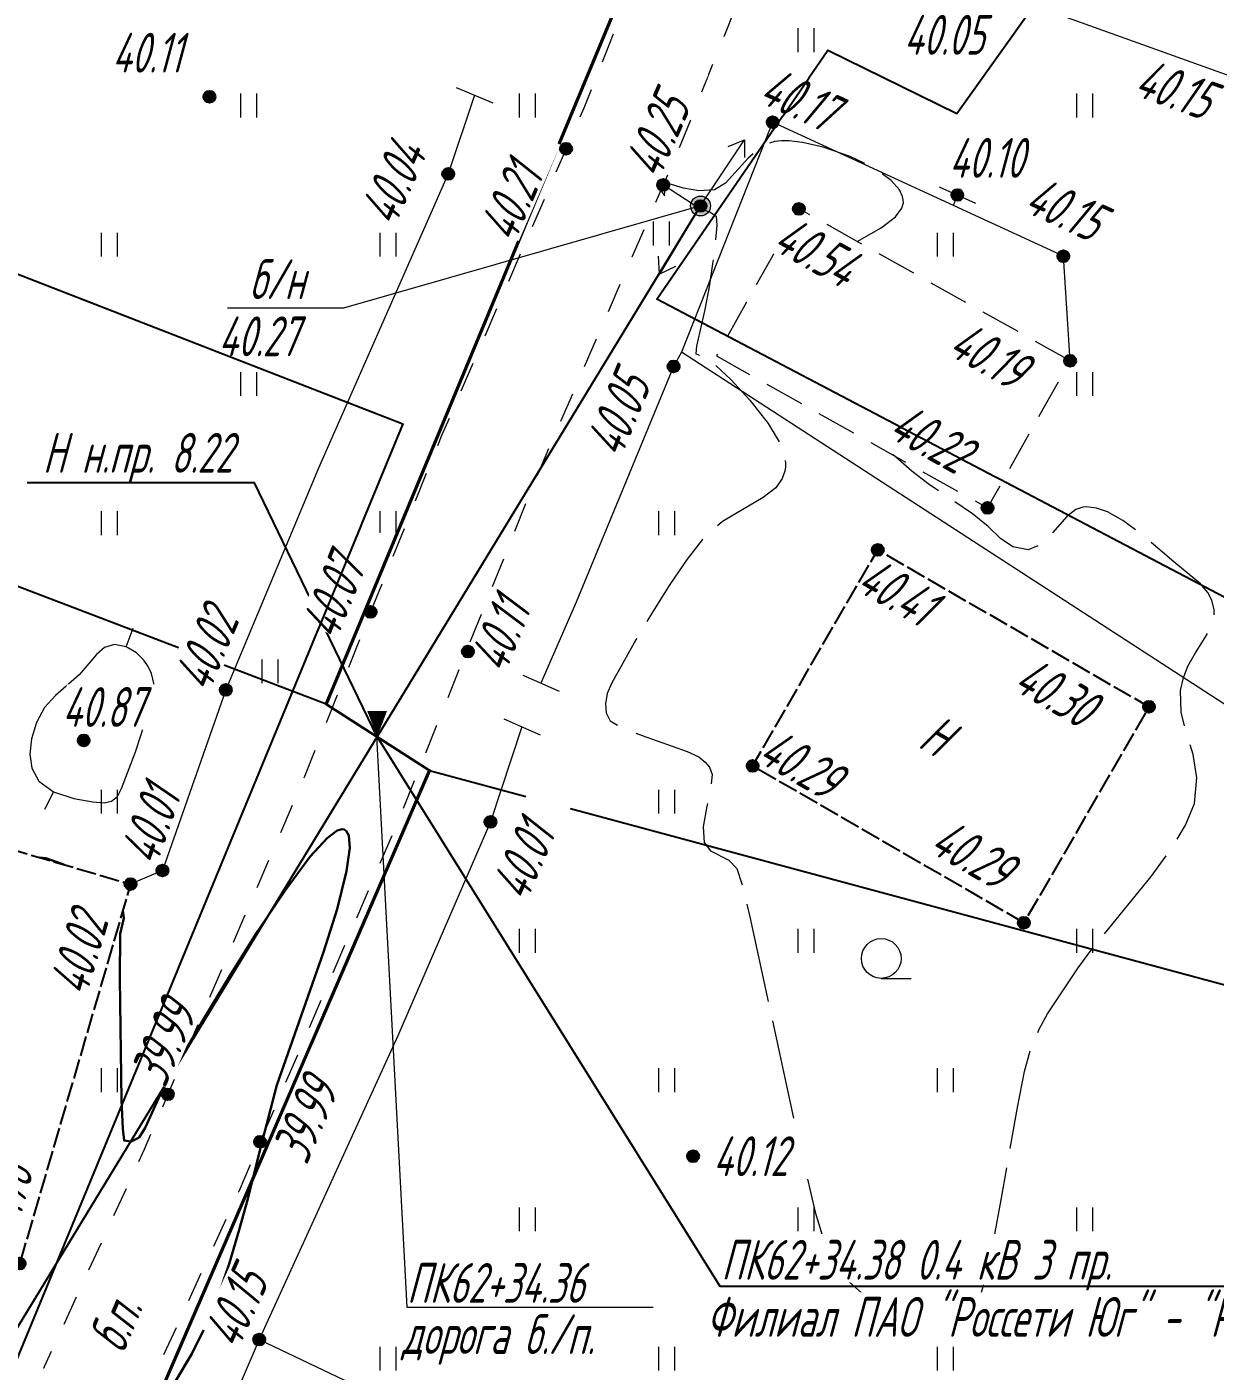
# Model space of a CAD drawing. Extents: x 2208637 to 2213412, y 575334 to 577367.
# Drawn here: x 2211112.42 to 2211142.28, y 576635.49 to 576669.28 of the extents above; entities that cross this region are included whole.
import ezdxf
from ezdxf.enums import TextEntityAlignment as Align

# ---------------------------------------------------------------- set-up
doc = ezdxf.new("R2010")
doc.units = 0
doc.header["$LTSCALE"] = 0.5
for name, pattern in [('2000_16', [1, 1, 0]), ('2000_49_1_2', [3, 2, -1]), ('500_189_3_2', [3, 1.5, -1.5]), ('500_329_3', [6, 5, -1])]:
    doc.linetypes.add(name, pattern=pattern)
doc.layers.get('0').update_dxf_attribs({"lineweight": 25})
for name, color, linetype, lineweight in [('ИИ_ГОРИЗОНТАЛИ_ОСН', 32, 'Continuous', 15), ('ИИ_ГОРИЗОНТАЛИ_УТОЛЩ', 32, 'Continuous', 30), ('ИИ_ГРАНИЦЫ_ЗЕМЛЕПОЛЬЗОВАТЕЛЕЙ', 7, 'Continuous', 25), ('ИИ_ДОРОГИ_АД', 7, 'Continuous', 25), ('ИИ_ЛЭП_НН', 7, 'Continuous', 25), ('ИИ_ОГРАДЫ', 7, 'Continuous', 25), ('ИИ_ОТМЕТКИ', 7, 'Continuous', 25), ('ИИ_СООРУЖЕНИЯ', 7, 'Continuous', 25), ('ИИ_ТРАССЫ_КЛС', 5, 'Continuous', 40), ('ИИ_УГОДЬЯ', 7, 'Continuous', 25)]:
    doc.layers.add(name, color=color, linetype=linetype, lineweight=lineweight)
doc.styles.add('BM431', font='', dxfattribs={"height": 1})
doc.styles.add('D431', font='', dxfattribs={"height": 1})
doc.styles.add('GOST 2.304', font='cs_gost2304.shx', dxfattribs={"width": 0.8, "oblique": 15})
doc.styles.get('BM431').set_extended_font_data('bm431', italic=True)
doc.styles.get('D431').set_extended_font_data('D431', italic=True)
doc.linetypes.add('2000_475_1', pattern='A,3,[1,Topography.shx,S=0.5,R=90,X=0,Y=0],0', length=3)
doc.linetypes.add('2000_485_1', pattern='A,34.5,[1,Topography.shx,S=1.5,R=120,X=0.5,Y=-0.87],-0.01,[1,Topography.shx,S=1.5,R=0,X=-0.25,Y=0.43],0,[3,Topography.shx,S=1,R=0,X=0.5,Y=0],-0.01,[1,Topography.shx,S=1.5,R=60,X=0.5,Y=-0.87],-1,34.5', length=70.02)

# ---------------------------------------------------------------- blocks, each defined once
blk = doc.blocks.new('Лист 024_УС_ПК2+00-ПК8+57.26|2000_473')
at = {"color": 0, "linetype": 'Continuous', "lineweight": -2}
blk.add_lwpolyline([(0, 1), (0, -1)], dxfattribs=at)
blk = doc.blocks.new('Лист 024_УС_ПК2+00-ПК8+57.26|Для согласований 3 лист|Ситуация лист3|2000_115_5')
at = {"color": 0, "linetype": 'Continuous', "lineweight": -2}
for points in [[(0, 0), (4, 0)], [(3.25, 0.5), (4, 0), (3.25, -0.5)]]:
    blk.add_lwpolyline(points, dxfattribs=at)
blk = doc.blocks.new('500_329_6')
at = {"color": 0, "linetype": 'Continuous', "lineweight": -2}
blk.add_lwpolyline([(0, 0), (1, 0)], dxfattribs=at)
blk = doc.blocks.new('500_401')
at = {"color": 0, "linetype": 'Continuous', "lineweight": -2}
for points in [[(-0.4, 0), (-0.4, 1.2)], [(0.4, 0), (0.4, 1.2)]]:
    blk.add_lwpolyline(points, dxfattribs=at)
blk = doc.blocks.new('500_379')
at = {"color": 0, "linetype": 'Continuous', "lineweight": -2}
blk.add_lwpolyline([(0, -1), (1.5, -1)], dxfattribs=at)
blk.add_circle((0, 0), 1, dxfattribs=at)
blk = doc.blocks.new('500_330_1')
at = {"linetype": 'Continuous', "lineweight": -2}
h = blk.add_hatch(color=0, dxfattribs=at)
h.dxf.hatch_style = 1
edge = h.paths.add_edge_path()
edge.add_arc((0, 0), 0.3, 0, 360)
at = {"color": 0, "linetype": 'Continuous', "lineweight": -2}
blk.add_circle((0, 0), 0.3, dxfattribs=at)
at = {"color": 0, "linetype": 'Continuous', "lineweight": -2, "style": 'GOST 2.304', "flags": 1}
for tag, p in [('Номер', (-1, -1)), ('Номер_рабочей_станции', (-1, -3.5))]:
    blk.add_attdef(tag, text='', height=2, dxfattribs=at).set_placement(p, align=Align.RIGHT)
at = {"color": 0, "linetype": 'Continuous', "lineweight": -2, "style": 'GOST 2.304'}
blk.add_attdef('Высота', (1, -1), '', height=2, dxfattribs=at)
at = {"color": 0, "linetype": 'Continuous', "lineweight": -2, "style": 'GOST 2.304', "flags": 1}
blk.add_attdef('Код', (0, -3.5), '', height=2, dxfattribs=at)
blk = doc.blocks.new('*U57')
at = {"linetype": 'Continuous', "lineweight": -2, "true_color": 0xffffff}
h = blk.add_hatch(color=7, dxfattribs=at)
h.dxf.hatch_style = 1
edge = h.paths.add_edge_path()
edge.add_arc((0, 0), 0.5, 0, 360)
at = {"linetype": 'Continuous', "lineweight": -2}
h = blk.add_hatch(color=0, dxfattribs=at)
edge = h.paths.add_edge_path()
edge.add_arc((0, 0), 0.1, 0, 360)
at = {"color": 0, "linetype": 'Continuous', "lineweight": -2}
for radius in [0.5, 0.1]:
    blk.add_circle((0, 0), radius, dxfattribs=at)
for tag, p, style in [('Номер', (0, -3), 'D431'), ('Тип', (0, -5.5), 'D431'), ('Высота', (0, -8), 'D431'), ('Пояснительная_надпись', (0, -10.5), 'BM431')]:
    blk.add_attdef(tag, p, '', height=2, dxfattribs=dict(at, style=style))
blk = doc.blocks.new('PDAACC8AA5F1D4CC7965AC19A064200')
at = {"color": 0, "linetype": '2000_485_1', "lineweight": -2, "flags": 128}
blk.add_lwpolyline([(2211141.47, 576685.5), (2211195.77, 576647.44), (2211184.63, 576632.8), (2211128.25, 576662.43), (2211132.55, 576668.69), (2211135.79, 576667.1), (2211138.69, 576671.18), (2211135.31, 576673.04)], close=True, dxfattribs=at)
at = {"color": 0, "lineweight": -2, "flags": 1}
for tag in ['Адрес (местоположение) участка', 'Дата постановки на учет', 'Тип объекта', 'Статус записи о ЗУ по справочнику', 'Кадастровый номер, обозначение, учетный номер объекта', 'Кадастровый номер квартала', 'Вид разрешенного использования по классификатору', 'Площадь, кв.м', 'Категория земель', 'Вид использования по документу', 'Кадастровая стоимость']:
    blk.add_attdef(tag, (0, 0), '', height=0.2, dxfattribs=at)
blk = doc.blocks.new('P9645A14E2C594F75A7D5863187C4B8')
at = {"color": 0, "linetype": '2000_485_1', "lineweight": -2, "flags": 128}
blk.add_lwpolyline([(2211062.42, 576651.2), (2211063.76, 576654.56), (2211073.71, 576678.04), (2211121.87, 576659.3), (2211111.72, 576634.71), (2211074.35, 576647.21)], close=True, dxfattribs=at)
at = {"color": 0, "lineweight": -2, "flags": 1}
for tag in ['Адрес (местоположение) участка', 'Дата постановки на учет', 'Тип объекта', 'Статус записи о ЗУ по справочнику', 'Кадастровый номер, обозначение, учетный номер объекта', 'Кадастровый номер квартала', 'Вид разрешенного использования по классификатору', 'Площадь, кв.м', 'Категория земель', 'Вид использования по документу', 'Кадастровая стоимость']:
    blk.add_attdef(tag, (0, 0), '', height=0.2, dxfattribs=at)
blk = doc.blocks.new('*U71')
at = {"color": 0, "linetype": 'Continuous', "lineweight": -2}
blk.add_lwpolyline([(0, 0, 0, 1, 0), (0, 1.3, 0, 0, 0)], format="xyseb", dxfattribs=at)
at = {"color": 0, "linetype": 'Continuous', "lineweight": -2, "style": 'D431'}
for tag, p in [('Высотная_отметка_по_верху', (7, 3.7)), ('Высотная_отметка_у_основания_стенки', (7, 0.3))]:
    blk.add_attdef(tag, text='', height=2, dxfattribs=at).set_placement(p, align=Align.CENTER)

msp = doc.modelspace()

# ---------------------------------------------------------------- linework, layer by layer
at = {"layer": 'ИИ_ГОРИЗОНТАЛИ_ОСН', "color": 32, "linetype": '500_329_3', "lineweight": 20, "elevation": 40.25, "flags": 128}
msp.add_lwpolyline([(2211133.287, 576663.879), (2211133.882, 576664.223), (2211134.245, 576664.505), (2211134.405, 576664.716), (2211134.445, 576664.859), (2211134.442, 576664.931), (2211134.422, 576665.015), (2211134.343, 576665.181), (2211134.139, 576665.418), (2211133.74, 576665.709), (2211133.11, 576666.019), (2211132.427, 576666.25), (2211131.91, 576666.368), (2211131.573, 576666.41), (2211131.384, 576666.414), (2211131.213, 576666.394), (2211131.044, 576666.342), (2211130.815, 576666.212), (2211130.546, 576665.976), (2211129.975, 576665.347), (2211129.696, 576665.179), (2211129.307, 576665.153), (2211128.918, 576665.219), (2211128.494, 576665.353), (2211128.27, 576665.357), (2211128.338, 576665.183), (2211128.441, 576665.025), (2211128.457, 576665.266), (2211128.589, 576665.197), (2211129.357, 576664.696), (2211129.581, 576664.625), (2211129.739, 576664.521), (2211129.759, 576664.293), (2211129.721, 576663.864), (2211129.648, 576663.318), (2211129.564, 576662.741), (2211129.458, 576662.174), (2211129.248, 576661.254), (2211129.233, 576661.059), (2211129.363, 576661.001), (2211129.532, 576660.951), (2211130.107, 576660.408), (2211130.585, 576659.894), (2211131.046, 576659.31), (2211131.329, 576658.84), (2211131.455, 576658.509), (2211131.485, 576658.307), (2211131.481, 576658.213), (2211131.463, 576658.109), (2211131.398, 576657.923), (2211131.236, 576657.692), (2211130.924, 576657.446), (2211129.896, 576656.846), (2211129.385, 576656.385), (2211129.008, 576655.892), (2211128.579, 576655.26), (2211128.137, 576654.56), (2211127.72, 576653.864), (2211127.115, 576652.77), (2211127.005, 576652.515), (2211126.961, 576652.258), (2211126.976, 576652.037), (2211127.081, 576651.829), (2211127.355, 576651.669), (2211127.878, 576651.463), (2211129.016, 576651.058), (2211129.305, 576650.928), (2211129.463, 576650.797), (2211129.569, 576650.664), (2211129.64, 576650.481), (2211129.612, 576650.173), (2211129.504, 576649.684), (2211129.413, 576649.165), (2211129.439, 576648.771), (2211129.601, 576648.563), (2211130.057, 576648.326), (2211130.263, 576648.12), (2211130.387, 576647.733), (2211130.589, 576646.902), (2211131.741, 576641.597), (2211132.229, 576639.479), (2211132.377, 576638.984), (2211132.698, 576638.27), (2211132.866, 576637.994), (2211133.086, 576637.733), (2211133.393, 576637.457), (2211133.822, 576637.128), (2211134.345, 576636.782), (2211134.908, 576636.5), (2211135.35, 576636.372), (2211135.658, 576636.361), (2211135.845, 576636.403), (2211135.932, 576636.441), (2211135.985, 576636.479), (2211136.089, 576636.611), (2211136.243, 576636.938), (2211136.442, 576637.576), (2211136.68, 576638.607), (2211136.904, 576639.788), (2211137.308, 576642.112), (2211137.483, 576643.015), (2211137.639, 576643.584), (2211137.858, 576644.081), (2211138.065, 576644.464), (2211138.838, 576645.624), (2211139.164, 576646.07), (2211140.667, 576647.923), (2211141.153, 576648.586), (2211141.536, 576649.208), (2211141.759, 576649.753), (2211141.821, 576650.402), (2211141.723, 576650.983), (2211141.558, 576651.525), (2211141.421, 576652.054), (2211141.405, 576652.598), (2211141.478, 576652.917), (2211141.593, 576653.203), (2211141.785, 576653.545), (2211142.03, 576653.926), (2211142.183, 576654.208), (2211142.248, 576654.415), (2211142.252, 576654.625), (2211142.19, 576654.864), (2211142.091, 576655.059), (2211141.905, 576655.278), (2211141.235, 576655.829), (2211140.432, 576656.519), (2211139.954, 576656.867), (2211139.573, 576657.082), (2211139.299, 576657.182), (2211139.046, 576657.213), (2211138.949, 576657.202), (2211138.775, 576657.141), (2211138.551, 576656.972), (2211137.974, 576656.304), (2211137.583, 576656.13), (2211137.192, 576656.205), (2211136.882, 576656.419), (2211136.571, 576656.716), (2211136.181, 576657.038), (2211135.066, 576657.788), (2211134.655, 576658.106), (2211134.184, 576658.515)], dxfattribs=at)
at = {"layer": 'ИИ_ГОРИЗОНТАЛИ_ОСН', "elevation": 40.5, "flags": 128}
msp.add_lwpolyline([(2211115.554, 576653.018), (2211115.467, 576653.195), (2211115.357, 576653.356), (2211115.18, 576653.539), (2211114.919, 576653.695), (2211114.628, 576653.749), (2211114.37, 576653.678), (2211114.17, 576653.502), (2211113.735, 576652.987), (2211113.139, 576652.465), (2211112.868, 576652.165), (2211112.667, 576651.787), (2211112.543, 576651.376), (2211112.495, 576650.997), (2211112.546, 576650.645), (2211112.719, 576650.314), (2211113.09, 576650.048), (2211113.602, 576649.88), (2211114.084, 576649.795), (2211114.361, 576649.775), (2211114.55, 576649.815), (2211114.702, 576649.933), (2211114.804, 576650.134), (2211115.141, 576651.027), (2211115.302, 576651.516), (2211115.588, 576652.487), (2211115.618, 576652.74)], close=True, dxfattribs=at)
at = {"layer": 'ИИ_ГОРИЗОНТАЛИ_УТОЛЩ', "elevation": 40, "flags": 128}
for points in [[(2211116.159, 576635.23), (2211116.564, 576635.919), (2211116.939, 576636.666), (2211117.233, 576637.393), (2211117.51, 576638.209), (2211117.759, 576639.041), (2211117.971, 576639.815), (2211118.28, 576641.069), (2211118.699, 576642.671), (2211119.879, 576646.016), (2211120.216, 576647.101), (2211120.454, 576648.054), (2211120.533, 576648.643), (2211120.508, 576648.946), (2211120.443, 576649.068), (2211120.396, 576649.102), (2211120.344, 576649.113), (2211120.215, 576649.076), (2211119.964, 576648.886), (2211119.541, 576648.418), (2211118.91, 576647.569), (2211118.218, 576646.534), (2211117.522, 576645.425), (2211116.878, 576644.356), (2211115.816, 576642.524), (2211115.398, 576641.6), (2211115.247, 576641.36), (2211115.042, 576641.259), (2211114.865, 576641.282), (2211114.831, 576641.578), (2211114.804, 576642.296), (2211114.762, 576645.343), (2211114.763, 576646.475), (2211114.858, 576646.875), (2211114.834, 576647.064)], [(2211113.351, 576648.218), (2211112.896, 576648.377), (2211112.734, 576648.398)]]:
    msp.add_lwpolyline(points, dxfattribs=at)
at = {"layer": 'ИИ_ДОРОГИ_АД', "color": 7, "linetype": '500_189_3_2', "lineweight": 20, "flags": 128}
for points in [[(2211193.892, 576771.13), (2211190.344, 576769.434), (2211186.63, 576767.657), (2211182.626, 576764.794), (2211178.829, 576761.486), (2211176.436, 576758.933), (2211172.571, 576754.304), (2211171.268, 576752.743), (2211165.461, 576745.292), (2211161.038, 576738.592), (2211158.324, 576734.286), (2211151.502, 576722.95), (2211147.656, 576715.458), (2211146.784, 576713.605), (2211144.187, 576708.084), (2211141.288, 576701.815), (2211137.312, 576693.262), (2211135.571, 576689.448), (2211135.04, 576688.285), (2211132.287, 576681.818), (2211130.913, 576678.432), (2211129.619, 576675.245), (2211126.413, 576667.234), (2211125.97, 576666.212), (2211122.849, 576659.02), (2211121.059, 576654.569), (2211119.322, 576650.247), (2211115.964, 576642.444), (2211115.369, 576641.061), (2211111.801, 576633.285), (2211110.461, 576630.122), (2211108.149, 576624.667), (2211105.833, 576619.213), (2211105.325, 576617.463), (2211104.5, 576614.621), (2211104.151, 576611.696), (2211104.773, 576605.153), (2211106.181, 576598.965), (2211107.215, 576594.632), (2211108.091, 576590.818), (2211108.029, 576585.799), (2211107.135, 576580.371), (2211105.122, 576571.027), (2211104.754, 576569.305), (2211103.363, 576562.809), (2211101.98, 576556.561), (2211100.596, 576543.976), (2211100.266, 576534.023), (2211101.072, 576528.249), (2211102.109, 576523.983), (2211103.664, 576517.58), (2211105.5, 576511.012), (2211106.881, 576504.484), (2211107.979, 576498.193), (2211108.58, 576489.691), (2211110.159, 576482.854), (2211110.896, 576478.47), (2211111.303, 576473.301), (2211110.974, 576465.006), (2211110.788, 576463.137), (2211110.219, 576457.409), (2211110.176, 576452.453), (2211110.203, 576449.389), (2211110.218, 576447.707), (2211110.425, 576441.688), (2211110.13, 576437.721), (2211107.746, 576434.722), (2211106.582, 576433.765), (2211105.312, 576433.264), (2211102.939, 576432.903)], [(2211194.524, 576767.579), (2211191.265, 576766.992), (2211187.957, 576765.41), (2211184.24, 576762.752), (2211180.636, 576759.612), (2211178.384, 576757.209), (2211174.646, 576752.732), (2211173.292, 576751.111), (2211167.575, 576743.774), (2211163.223, 576737.183), (2211160.538, 576732.922), (2211153.775, 576721.685), (2211149.989, 576714.31), (2211149.115, 576712.452), (2211146.543, 576706.985), (2211143.646, 576700.721), (2211143.47, 576700.341), (2211139.674, 576692.175), (2211137.837, 576688.15), (2211137.419, 576687.236), (2211134.688, 576680.82), (2211133.347, 576677.516), (2211132.031, 576674.273), (2211128.813, 576666.233), (2211128.41, 576665.305), (2211125.248, 576658.018), (2211121.723, 576649.248), (2211118.281, 576641.25), (2211117.745, 576640.005), (2211114.18, 576632.236), (2211112.788, 576628.95), (2211110.543, 576623.652), (2211108.287, 576618.339), (2211107.752, 576616.497), (2211107.056, 576614.101), (2211106.765, 576611.665), (2211107.345, 576605.566), (2211108.713, 576599.555), (2211109.747, 576595.224), (2211110.695, 576591.097), (2211110.627, 576585.57), (2211109.69, 576579.885), (2211107.664, 576570.481), (2211105.904, 576562.256), (2211104.549, 576556.137), (2211103.191, 576543.79), (2211102.872, 576534.161), (2211103.629, 576528.737), (2211104.566, 576524.883), (2211106.18, 576518.237), (2211108.027, 576511.632), (2211109.434, 576504.977), (2211110.564, 576498.509), (2211111.159, 576490.078), (2211112.71, 576483.362), (2211113.479, 576478.788), (2211113.908, 576473.352), (2211113.569, 576464.826), (2211113.377, 576462.894), (2211112.817, 576457.269), (2211112.776, 576452.454), (2211112.804, 576449.31), (2211112.818, 576447.763), (2211113.028, 576441.636), (2211112.726, 576437.58), (2211112.649, 576436.545), (2211112.483, 576430.084), (2211112.651, 576424.944), (2211112.574, 576420.962)]]:
    msp.add_lwpolyline(points, dxfattribs=at)
at = {"layer": 'ИИ_ДОРОГИ_АД', "color": 7, "lineweight": 20, "elevation": 40.05, "flags": 128}
msp.add_lwpolyline([(2211121.204, 576651.444), (2211121.97, 576637.096), (2211128.157, 576637.096)], dxfattribs=at)
at = {"layer": 'ИИ_ЛЭП_НН', "elevation": 39.87, "flags": 128}
msp.add_lwpolyline([(2211110.26, 576633.43), (2211129.348, 576664.774)], dxfattribs=at)
at = {"layer": 'ИИ_ЛЭП_НН', "lineweight": 20, "flags": 128}
msp.add_lwpolyline([(2211129.348, 576664.774), (2211120.378, 576662.207), (2211117.46, 576662.207)], dxfattribs=at)
at = {"layer": 'ИИ_ЛЭП_НН', "flags": 128}
for points in [[(2211121.223, 576651.432), (2211118.142, 576657.811), (2211112.43, 576657.811)], [(2211121.223, 576651.432), (2211129.831, 576637.621), (2211162.18, 576637.621)]]:
    msp.add_lwpolyline(points, dxfattribs=at)
at = {"layer": 'ИИ_ОГРАДЫ', "linetype": '2000_475_1', "lineweight": 20, "flags": 128}
for points in [[(2211138.52, 576685.54), (2211136.835, 576681.421), (2211135.95, 576678.85), (2211134.95, 576676.407), (2211134.03, 576674.312), (2211133.22, 576671.93), (2211135.217, 576671.195), (2211137.582, 576669.861), (2211143.534, 576667.726), (2211144.752, 576668.643)], [(2211123.672, 576667.556), (2211123.01, 576665.58), (2211119.749, 576658.181), (2211117.42, 576652.61), (2211115.83, 576648.07), (2211115.028, 576647.728)], [(2211138.633, 576660.882), (2211138.463, 576663.511), (2211131.16, 576666.88), (2211128.868, 576661.1), (2211128.67, 576660.74), (2211126.225, 576654.814), (2211125.339, 576652.777)], [(2211135.706, 576664.783), (2211135.8, 576665.05)], [(2211168.27, 576635.303), (2211162.698, 576638.814), (2211161.188, 576639.766), (2211155.295, 576644.119), (2211150.881, 576646.82), (2211128.868, 576661.1)], [(2211124.862, 576651.681), (2211124.07, 576649.29), (2211121.744, 576643.91), (2211118.26, 576636.28), (2211112.937, 576623.882), (2211112.382, 576622.588), (2211110.57, 576617.86), (2211107.45, 576610.27), (2211117.15, 576606.34), (2211133.342, 576598.302), (2211142.087, 576594.365), (2211138.97, 576589.3)], [(2211118.26, 576636.28), (2211127.169, 576632.029), (2211140.126, 576624.282), (2211152.327, 576615.649), (2211158.143, 576611.534)]]:
    msp.add_lwpolyline(points, dxfattribs=at)
at = {"layer": 'ИИ_СООРУЖЕНИЯ', "color": 7, "linetype": '2000_49_1_2', "lineweight": 20, "flags": 128}
msp.add_lwpolyline([(2211138.633, 576660.882), (2211131.819, 576664.701), (2211129.746, 576661.003), (2211136.56, 576657.183)], close=True, dxfattribs=at)
at = {"layer": 'ИИ_СООРУЖЕНИЯ', "linetype": '2000_16', "flags": 128}
for points in [[(2211137.472, 576646.755), (2211130.657, 576650.699), (2211133.799, 576656.13), (2211140.615, 576652.186)], [(2211108.336, 576639.329), (2211111.125, 576648.869), (2211115.028, 576647.728), (2211112.239, 576638.188)]]:
    msp.add_lwpolyline(points, close=True, dxfattribs=at)
at = {"layer": 'ИИ_ТРАССЫ_КЛС', "flags": 128}
msp.add_lwpolyline([(2211148.193, 576717.191), (2211140.533, 576701.223), (2211133.094, 576683.909), (2211119.944, 576652.255), (2211122.54, 576650.585), (2211114.904, 576632.923), (2211107.341, 576614.076), (2211103.698, 576614.114), (2211104.449, 576605.26), (2211108.082, 576590.86), (2211107.637, 576584.55), (2211101.85, 576557.86)], dxfattribs=at)
at = {"layer": 'ИИ_ТРАССЫ_КЛС', "lineweight": 25, "flags": 128}
for points in [[(2211119.944, 576652.255), (2211048.322, 576679.599), (2211039.57, 576679.599)], [(2211122.54, 576650.585), (2211202.231, 576629.094), (2211212.207, 576629.094)]]:
    msp.add_lwpolyline(points, dxfattribs=at)

# ---------------------------------------------------------------- block references
at = {"layer": 'ИИ_ГОРИЗОНТАЛИ_ОСН'}
for p, xscale, yscale, zscale, rotation in [((2211114.919, 576653.695, 40.5), 0.4999999999999999, 0.4999999999999999, 0.4999999999999999, 69.24926905252963), ((2211113.09, 576650.048, 40.5), 0.5, 0.5, 0.5, 243.0973341929624)]:
    msp.add_blockref('500_329_6', p, dxfattribs=dict(at, xscale=xscale, yscale=yscale, zscale=zscale, rotation=rotation))
at = {"layer": 'ИИ_ЛЭП_НН', "lineweight": 20, "ltscale": 0.5, "xscale": 0.5, "yscale": 0.5, "zscale": 0.5}
for rotation in [56.41289380389876, 238.8634249271603]:
    msp.add_blockref('Лист 024_УС_ПК2+00-ПК8+57.26|Для согласований 3 лист|Ситуация лист3|2000_115_5', (2211129.348, 576664.774), dxfattribs=dict(at, rotation=rotation))
at = {"layer": 'ИИ_ЛЭП_НН', "xscale": 0.5, "yscale": 0.5, "zscale": 0.5}
msp.add_blockref('*U71', (2211121.223, 576651.432), dxfattribs=at)
at = {"layer": 'ИИ_ОГРАДЫ', "lineweight": 20, "ltscale": 0.5, "xscale": 0.5, "yscale": 0.5, "zscale": 0.5}
for p, rotation in [((2211123.672, 576667.556), 67.29054841751875), ((2211135.8, 576665.05, 40.1), 65.91487218181612), ((2211125.339, 576652.777), 66.49320241982613), ((2211124.862, 576651.681), 66.49320241982613)]:
    msp.add_blockref('Лист 024_УС_ПК2+00-ПК8+57.26|2000_473', p, dxfattribs=dict(at, rotation=rotation))
at = {"layer": 'ИИ_УГОДЬЯ', "lineweight": 20, "xscale": 0.5, "yscale": 0.5, "zscale": 0.5}
for name, p in [('500_401', (2211132, 576668.643)), ('500_401', (2211118, 576667)), ('500_401', (2211125, 576667)), ('500_401', (2211139, 576667)), ('500_401', (2211128.364, 576663.781)), ('500_401', (2211114.5, 576663.5)), ('500_401', (2211121.5, 576663.5)), ('500_401', (2211135.5, 576663.5)), ('500_401', (2211118, 576660)), ('500_401', (2211139, 576660)), ('500_401', (2211114.5, 576656.5)), ('500_401', (2211121.5, 576656.5)), ('500_401', (2211128.5, 576656.5)), ('500_401', (2211118.538, 576652.776)), ('500_401', (2211114.5, 576649.5)), ('500_401', (2211128.5, 576649.5)), ('500_401', (2211125, 576646)), ('500_401', (2211132, 576646)), ('500_401', (2211139, 576646)), ('500_379', (2211133.888, 576645.859)), ('500_401', (2211114.5, 576642.5)), ('500_401', (2211128.5, 576642.5)), ('500_401', (2211135.5, 576642.5)), ('500_401', (2211125, 576639)), ('500_401', (2211132, 576639)), ('500_401', (2211139, 576639)), ('500_401', (2211121.5, 576635.5)), ('500_401', (2211128.5, 576635.5)), ('500_401', (2211135.5, 576635.5))]:
    msp.add_blockref(name, p, dxfattribs=at)

# ---------------------------------------------------------------- next in the draw order: wipeouts: each hides what was drawn before it
at = {"lineweight": 0}
for points, layer in [([(2211122.02, 576637.133), (2211128.008, 576637.133), (2211128.008, 576638.351), (2211122.02, 576638.351)], 'ИИ_ДОРОГИ_АД'), ([(2211114.931, 576635.918), (2211115.532, 576637.343), (2211114.482, 576637.786), (2211113.881, 576636.362)], 'ИИ_ДОРОГИ_АД'), ([(2211118.067, 576662.366), (2211119.908, 576662.366), (2211119.908, 576663.506), (2211118.067, 576663.506)], 'ИИ_ЛЭП_НН'), ([(2211112.429, 576657.999), (2211118.221, 576657.999), (2211118.221, 576659.217), (2211112.429, 576659.217)], 'ИИ_ЛЭП_НН'), ([(2211129.92, 576637.715), (2211141.814, 576637.715), (2211141.814, 576638.932), (2211129.92, 576638.932)], 'ИИ_ЛЭП_НН'), ([(2211129.621, 576636.278), (2211162.249, 576636.278), (2211162.249, 576637.47), (2211129.621, 576637.47)], 'ИИ_ЛЭП_НН'), ([(2211134.569, 576668.507), (2211137.37, 576668.507), (2211137.37, 576669.647), (2211134.569, 576669.647)], 'ИИ_ОТМЕТКИ'), ([(2211114.674, 576668.057), (2211117.135, 576668.057), (2211117.135, 576669.197), (2211114.674, 576669.197)], 'ИИ_ОТМЕТКИ'), ([(2211128.422, 576665.498), (2211129.537, 576668.067), (2211128.42, 576668.552), (2211127.305, 576665.982)], 'ИИ_ОТМЕТКИ'), ([(2211140.279, 576667.463), (2211142.746, 576666.578), (2211143.131, 576667.651), (2211140.664, 576668.536)], 'ИИ_ОТМЕТКИ'), ([(2211130.838, 576667.289), (2211133.236, 576666.183), (2211133.714, 576667.218), (2211131.316, 576668.324)], 'ИИ_ОТМЕТКИ'), ([(2211121.774, 576664.297), (2211122.847, 576666.731), (2211121.803, 576667.191), (2211120.731, 576664.757)], 'ИИ_ОТМЕТКИ'), ([(2211124.778, 576663.89), (2211125.829, 576666.313), (2211124.713, 576666.797), (2211123.661, 576664.375)], 'ИИ_ОТМЕТКИ'), ([(2211137.499, 576664.541), (2211139.879, 576663.443), (2211140.356, 576664.478), (2211137.976, 576665.576)], 'ИИ_ОТМЕТКИ'), ([(2211131.17, 576663.582), (2211133.49, 576662.282), (2211134.048, 576663.276), (2211131.727, 576664.577)], 'ИИ_ОТМЕТКИ'), ([(2211117.348, 576660.927), (2211120.169, 576660.927), (2211120.169, 576662.145), (2211117.348, 576662.145)], 'ИИ_ОТМЕТКИ'), ([(2211127.455, 576658.489), (2211128.524, 576661.078), (2211127.47, 576661.513), (2211126.401, 576658.924)], 'ИИ_ОТМЕТКИ'), ([(2211134.085, 576658.87), (2211136.549, 576657.489), (2211137.144, 576658.551), (2211134.681, 576659.932)], 'ИИ_ОТМЕТКИ'), ([(2211120.31, 576653.912), (2211121.362, 576656.529), (2211120.304, 576656.954), (2211119.252, 576654.337)], 'ИИ_ОТМЕТКИ'), ([(2211133.273, 576655.016), (2211135.61, 576653.663), (2211136.181, 576654.649), (2211133.844, 576656.002)], 'ИИ_ОТМЕТКИ'), ([(2211124.55, 576653.069), (2211125.468, 576655.353), (2211124.411, 576655.778), (2211123.493, 576653.494)], 'ИИ_ОТМЕТКИ'), ([(2211137.213, 576652.515), (2211139.637, 576651.113), (2211140.208, 576652.099), (2211137.784, 576653.502)], 'ИИ_ОТМЕТКИ'), ([(2211113.426, 576651.609), (2211116.247, 576651.609), (2211116.247, 576652.749), (2211113.426, 576652.749)], 'ИИ_ОТМЕТКИ'), ([(2211130.798, 576650.71), (2211133.222, 576649.307), (2211133.832, 576650.361), (2211131.408, 576651.763)], 'ИИ_ОТМЕТКИ'), ([(2211115.784, 576648.245), (2211116.657, 576650.737), (2211115.581, 576651.114), (2211114.708, 576648.622)], 'ИИ_ОТМЕТКИ'), ([(2211125.082, 576647.332), (2211126.13, 576649.756), (2211125.084, 576650.208), (2211124.036, 576647.784)], 'ИИ_ОТМЕТКИ'), ([(2211135.11, 576648.446), (2211137.534, 576647.043), (2211138.144, 576648.097), (2211135.72, 576649.5)], 'ИИ_ОТМЕТКИ'), ([(2211114.023, 576644.973), (2211114.815, 576647.684), (2211113.647, 576648.026), (2211112.854, 576645.315)], 'ИИ_ОТМЕТКИ'), ([(2211119.536, 576640.66), (2211120.646, 576643.239), (2211119.599, 576643.69), (2211118.488, 576641.111)], 'ИИ_ОТМЕТКИ'), ([(2211112.107, 576638.569), (2211112.901, 576641.283), (2211111.806, 576641.603), (2211111.013, 576638.889)], 'ИИ_ОТМЕТКИ'), ([(2211129.777, 576640.318), (2211132.421, 576640.318), (2211132.421, 576641.535), (2211129.777, 576641.535)], 'ИИ_ОТМЕТКИ'), ([(2211117.838, 576636.076), (2211118.926, 576638.46), (2211117.889, 576638.934), (2211116.801, 576636.55)], 'ИИ_ОТМЕТКИ'), ([(2211111.49, 576633.062), (2211112.953, 576635.483), (2211111.977, 576636.072), (2211110.515, 576633.652)], 'ИИ_ОТМЕТКИ'), ([(2211134.785, 576651.102), (2211135.519, 576650.677), (2211136.09, 576651.664), (2211135.356, 576652.088)], 'ИИ_СООРУЖЕНИЯ')]:
    msp.add_wipeout(points, dxfattribs=at).dxf.layer = layer

# ---------------------------------------------------------------- next in the draw order: block references
at = {"layer": 'ИИ_ЛЭП_НН', "lineweight": 20, "ltscale": 0.5}
ref = msp.add_blockref('*U57', (2211129.348, 576664.774), dxfattribs=dict(at, xscale=0.5, yscale=0.5, zscale=0.5))
ref.add_attrib('Номер', 'б/н', (2211118.01, 576662.436), dxfattribs={"layer": '0', "color": 0, "linetype": 'Continuous', "lineweight": -2, "height": 1, "style": 'GOST 2.304', "oblique": 15, "width": 0.8})
at = {"layer": 'ИИ_ОТМЕТКИ'}
ref = msp.add_blockref('500_330_1', (2211137.35, 576669.9, 40.05), dxfattribs=dict(at, xscale=0.5, yscale=0.5, zscale=0.5))
ref.add_attrib('Высота', '40.05', (2211134.452, 576668.577), dxfattribs={"layer": '0', "color": 0, "linetype": 'Continuous', "lineweight": -2, "height": 1, "style": 'GOST 2.304', "oblique": 15, "width": 0.8})
ref = msp.add_blockref('500_330_1', (2211117.01, 576667.52, 40.11), dxfattribs=dict(at, xscale=0.5, yscale=0.5, zscale=0.5))
ref.add_attrib('Высота', '40.11', (2211114.557, 576668.127), dxfattribs={"layer": '0', "color": 0, "linetype": 'Continuous', "lineweight": -2, "height": 1, "style": 'GOST 2.304', "oblique": 15, "width": 0.8})
ref = msp.add_blockref('500_330_1', (2211131.16, 576666.88, 40.17), dxfattribs=dict(at, xscale=0.5, yscale=0.5, zscale=0.5, rotation=335.2334073784189))
ref.add_attrib('Высота', '40.17', (2211130.761, 576667.402), dxfattribs={"layer": '0', "color": 0, "linetype": 'Continuous', "lineweight": -2, "height": 1, "rotation": 335.2334, "style": 'GOST 2.304', "oblique": 15, "width": 0.8})
ref = msp.add_blockref('500_330_1', (2211143.534, 576667.726, 40.146), dxfattribs=dict(at, xscale=0.5, yscale=0.5, zscale=0.5, rotation=340.266715138185))
ref.add_attrib('Высота', '40.15', (2211140.192, 576667.568), dxfattribs={"layer": '0', "color": 0, "linetype": 'Continuous', "lineweight": -2, "height": 1, "rotation": 340.2667, "style": 'GOST 2.304', "oblique": 15, "width": 0.8})
ref = msp.add_blockref('500_330_1', (2211128.41, 576665.305, 40.253), dxfattribs=dict(at, xscale=0.4999999999999999, yscale=0.4999999999999999, zscale=0.4999999999999999, rotation=66.54373513697408))
ref.add_attrib('Высота', '40.25', (2211128.311, 576665.418, 40.253), dxfattribs={"layer": '0', "color": 0, "linetype": 'Continuous', "lineweight": -2, "height": 1, "rotation": 66.5437, "style": 'GOST 2.304', "oblique": 15, "width": 0.8})
ref = msp.add_blockref('500_330_1', (2211123.01, 576665.58, 40.04), dxfattribs=dict(at, xscale=0.4999999999999999, yscale=0.4999999999999999, zscale=0.4999999999999999, rotation=66.21411481926319))
ref.add_attrib('Высота', '40.04', (2211121.662, 576664.218), dxfattribs={"layer": '0', "color": 0, "linetype": 'Continuous', "lineweight": -2, "height": 1, "rotation": 66.2141, "style": 'GOST 2.304', "oblique": 15, "width": 0.8})
ref = msp.add_blockref('500_330_1', (2211125.97, 576666.212, 40.209), dxfattribs=dict(at, xscale=0.4999999999999999, yscale=0.4999999999999999, zscale=0.4999999999999999, rotation=66.54373513708514))
ref.add_attrib('Высота', '40.21', (2211124.667, 576663.811), dxfattribs={"layer": '0', "color": 0, "linetype": 'Continuous', "lineweight": -2, "height": 1, "rotation": 66.5437, "style": 'GOST 2.304', "oblique": 15, "width": 0.8})
ref = msp.add_blockref('500_330_1', (2211129.348, 576664.774, 40.269), dxfattribs=dict(at, xscale=0.5, yscale=0.5, zscale=0.5))
ref.add_attrib('Высота', '40.27', (2211117.231, 576660.997), dxfattribs={"layer": '0', "color": 0, "linetype": 'Continuous', "lineweight": -2, "height": 1, "style": 'GOST 2.304', "oblique": 15, "width": 0.8})
ref = msp.add_blockref('500_330_1', (2211131.819, 576664.701, 40.54), dxfattribs=dict(at, xscale=0.5, yscale=0.5, zscale=0.5, rotation=330.7250682491244))
ref.add_attrib('Высота', '40.54', (2211131.102, 576663.701), dxfattribs={"layer": '0', "color": 0, "linetype": 'Continuous', "lineweight": -2, "height": 1, "rotation": 330.7251, "style": 'GOST 2.304', "oblique": 15, "width": 0.8})
ref = msp.add_blockref('500_330_1', (2211128.67, 576660.74, 40.05), dxfattribs=dict(at, xscale=0.5, yscale=0.5, zscale=0.5, rotation=67.57711175557712))
ref.add_attrib('Высота', '40.05', (2211127.346, 576658.408), dxfattribs={"layer": '0', "color": 0, "linetype": 'Continuous', "lineweight": -2, "height": 1, "rotation": 67.5771, "style": 'GOST 2.304', "oblique": 15, "width": 0.8})
ref = msp.add_blockref('500_330_1', (2211121.059, 576654.569, 40.068), dxfattribs=dict(at, xscale=0.4999999999999999, yscale=0.4999999999999999, zscale=0.4999999999999999, rotation=68.10014975318165))
ref.add_attrib('Высота', '40.07', (2211120.201, 576653.829), dxfattribs={"layer": '0', "color": 0, "linetype": 'Continuous', "lineweight": -2, "height": 1, "rotation": 68.1001, "style": 'GOST 2.304', "oblique": 15, "width": 0.8})
ref = msp.add_blockref('500_330_1', (2211133.799, 576656.13, 40.415), dxfattribs=dict(at, xscale=0.5, yscale=0.5, zscale=0.5, rotation=329.9434954478128))
ref.add_attrib('Высота', '40.41', (2211133.206, 576655.135), dxfattribs={"layer": '0', "color": 0, "linetype": 'Continuous', "lineweight": -2, "height": 1, "rotation": 329.9435, "style": 'GOST 2.304', "oblique": 15, "width": 0.8})
ref = msp.add_blockref('500_330_1', (2211123.504, 576653.574, 40.11), dxfattribs=dict(at, xscale=0.4999999999999999, yscale=0.4999999999999999, zscale=0.4999999999999999, rotation=68.10014975318165))
ref.add_attrib('Высота', '40.11', (2211124.442, 576652.987), dxfattribs={"layer": '0', "color": 0, "linetype": 'Continuous', "lineweight": -2, "height": 1, "rotation": 68.1001, "style": 'GOST 2.304', "oblique": 15, "width": 0.8})
ref = msp.add_blockref('500_330_1', (2211140.615, 576652.186, 40.304), dxfattribs=dict(at, xscale=0.5, yscale=0.5, zscale=0.5, rotation=329.9434954478128))
ref.add_attrib('Высота', '40.30', (2211137.147, 576652.635), dxfattribs={"layer": '0', "color": 0, "linetype": 'Continuous', "lineweight": -2, "height": 1, "rotation": 329.9435, "style": 'GOST 2.304', "oblique": 15, "width": 0.8})
ref = msp.add_blockref('500_330_1', (2211113.85, 576651.34, 40.87), dxfattribs=dict(at, xscale=0.5, yscale=0.5, zscale=0.5))
ref.add_attrib('Высота', '40.87', (2211113.309, 576651.679, -28.656), dxfattribs={"layer": '0', "color": 0, "linetype": 'Continuous', "lineweight": -2, "height": 1, "style": 'GOST 2.304', "oblique": 15, "width": 0.8})
ref = msp.add_blockref('500_330_1', (2211130.657, 576650.699, 40.295), dxfattribs=dict(at, xscale=0.5, yscale=0.5, zscale=0.5, rotation=329.9434954478128))
ref.add_attrib('Высота', '40.29', (2211130.732, 576650.829, 40.295), dxfattribs={"layer": '0', "color": 0, "linetype": 'Continuous', "lineweight": -2, "height": 1, "rotation": 329.9435, "style": 'GOST 2.304', "oblique": 15, "width": 0.8})
ref = msp.add_blockref('500_330_1', (2211115.83, 576648.07, 40.01), dxfattribs=dict(at, xscale=0.5, yscale=0.5, zscale=0.5, rotation=70.69871160098332))
ref.add_attrib('Высота', '40.01', (2211115.679, 576648.157), dxfattribs={"layer": '0', "color": 0, "linetype": 'Continuous', "lineweight": -2, "height": 1, "rotation": 70.6987, "style": 'GOST 2.304', "oblique": 15, "width": 0.8})
ref = msp.add_blockref('500_330_1', (2211124.07, 576649.29, 40.005), dxfattribs=dict(at, xscale=0.5, yscale=0.5, zscale=0.5, rotation=66.61890227443064))
ref.add_attrib('Высота', '40.01', (2211124.972, 576647.252), dxfattribs={"layer": '0', "color": 0, "linetype": 'Continuous', "lineweight": -2, "height": 1, "rotation": 66.6189, "style": 'GOST 2.304', "oblique": 15, "width": 0.8})
ref = msp.add_blockref('500_330_1', (2211137.472, 576646.755, 40.291), dxfattribs=dict(at, xscale=0.5, yscale=0.5, zscale=0.5, rotation=329.9434954478128))
ref.add_attrib('Высота', '40.29', (2211135.044, 576648.565), dxfattribs={"layer": '0', "color": 0, "linetype": 'Continuous', "lineweight": -2, "height": 1, "rotation": 329.9435, "style": 'GOST 2.304', "oblique": 15, "width": 0.8})
ref = msp.add_blockref('500_330_1', (2211118.281, 576641.25, 39.994), dxfattribs=dict(at, xscale=0.4999999999999998, yscale=0.4999999999999998, zscale=0.4999999999999998, rotation=66.71387293617455))
ref.add_attrib('Высота', '39.99', (2211119.452, 576640.642), dxfattribs={"layer": '0', "color": 0, "linetype": 'Continuous', "lineweight": -2, "height": 1, "rotation": 66.7139, "style": 'GOST 2.304', "oblique": 15, "width": 0.8})
ref = msp.add_blockref('500_330_1', (2211129.16, 576640.888, 40.125), dxfattribs=dict(at, xscale=0.5, yscale=0.5, zscale=0.5))
ref.add_attrib('Высота', '40.12', (2211129.66, 576640.388, -26.75), dxfattribs={"layer": '0', "color": 0, "linetype": 'Continuous', "lineweight": -2, "height": 1, "style": 'GOST 2.304', "oblique": 15, "width": 0.8})
ref = msp.add_blockref('500_330_1', (2211112.239, 576638.188, 39.785), dxfattribs=dict(at, xscale=0.4999999999999998, yscale=0.4999999999999998, zscale=0.4999999999999998, rotation=73.70281430992696))
ref.add_attrib('Высота', '39.78', (2211112.026, 576638.54), dxfattribs={"layer": '0', "color": 0, "linetype": 'Continuous', "lineweight": -2, "height": 1, "rotation": 73.7028, "style": 'GOST 2.304', "oblique": 15, "width": 0.8})
ref = msp.add_blockref('500_330_1', (2211118.26, 576636.28, 40.149), dxfattribs=dict(at, xscale=0.5, yscale=0.5, zscale=0.5, rotation=65.45788589054855))
ref.add_attrib('Высота', '40.15', (2211117.725, 576635.999), dxfattribs={"layer": '0', "color": 0, "linetype": 'Continuous', "lineweight": -2, "height": 1, "rotation": 65.4579, "style": 'GOST 2.304', "oblique": 15, "width": 0.8})

# ---------------------------------------------------------------- next in the draw order: texts
at = {"layer": 'ИИ_ДОРОГИ_АД', "color": 7, "lineweight": 20, "ltscale": 0.5, "style": 'GOST 2.304', "oblique": 15, "width": 0.8}
msp.add_text('ПК62+34.36', height=1, dxfattribs=at).set_placement((2211121.97, 576637.203))
at = {"layer": 'ИИ_ДОРОГИ_АД', "ltscale": 0.5, "style": 'GOST 2.304', "oblique": 15, "width": 0.8}
msp.add_text('б.п.', height=1, rotation=67.1125, dxfattribs=at).set_placement((2211114.844, 576635.893, -88.25))
at = {"layer": 'ИИ_ЛЭП_НН', "style": 'GOST 2.304', "oblique": 15, "width": 0.8}
msp.add_text('H н.пр. 8.22', height=1, dxfattribs=at).set_placement((2211115.208, 576658.069, 79.007), align=Align.CENTER)
msp.add_text('ПК62+34.38 0.4 кВ 3 пр.', height=1, dxfattribs=at).set_placement((2211129.87, 576637.785, 40.05))
at = {"layer": 'ИИ_ЛЭП_НН', "color": 7, "style": 'GOST 2.304', "oblique": 15, "width": 0.8}
msp.add_text('Филиал ПАО "Россети Юг" - "Ростовэнерго" Тарасовский РЭС', height=1, dxfattribs=at).set_placement((2211129.491, 576636.348))
at = {"layer": 'ИИ_СООРУЖЕНИЯ', "ltscale": 0.5, "style": 'GOST 2.304', "oblique": 15, "width": 0.8}
msp.add_text('Н', height=1, rotation=329.9435, dxfattribs=at).set_placement((2211134.777, 576651.187, -88.25))

# ---------------------------------------------------------------- next in the draw order: wipeouts: each hides what was drawn before it
at = {"lineweight": 0}
for points, layer in [([(2211121.902, 576635.846), (2211127.968, 576635.846), (2211127.968, 576637.017), (2211121.902, 576637.017)], 'ИИ_ДОРОГИ_АД'), ([(2211135.706, 576665.413), (2211138.327, 576665.413), (2211138.327, 576666.553), (2211135.706, 576666.553)], 'ИИ_ОТМЕТКИ'), ([(2211135.577, 576660.943), (2211137.863, 576659.661), (2211138.421, 576660.656), (2211136.135, 576661.937)], 'ИИ_ОТМЕТКИ'), ([(2211117.109, 576652.597), (2211118.199, 576655.202), (2211117.076, 576655.672), (2211115.986, 576653.066)], 'ИИ_ОТМЕТКИ'), ([(2211115.976, 576642.594), (2211117.086, 576645.174), (2211116.039, 576645.624), (2211114.929, 576643.045)], 'ИИ_ОТМЕТКИ')]:
    msp.add_wipeout(points, dxfattribs=at).dxf.layer = layer

# ---------------------------------------------------------------- next in the draw order: block references
at = {"layer": 'ИИ_ГРАНИЦЫ_ЗЕМЛЕПОЛЬЗОВАТЕЛЕЙ'}
for name in ['PDAACC8AA5F1D4CC7965AC19A064200', 'P9645A14E2C594F75A7D5863187C4B8']:
    msp.add_blockref(name, (0, 0), dxfattribs=at)
at = {"layer": 'ИИ_ОТМЕТКИ'}
ref = msp.add_blockref('500_330_1', (2211135.8, 576665.05, 40.1), dxfattribs=dict(at, xscale=0.5, yscale=0.5, zscale=0.5))
ref.add_attrib('Высота', '40.10', (2211135.589, 576665.483), dxfattribs={"layer": '0', "color": 0, "linetype": 'Continuous', "lineweight": -2, "height": 1, "style": 'GOST 2.304', "oblique": 15, "width": 0.8})
ref = msp.add_blockref('500_330_1', (2211138.463, 576663.511, 40.152), dxfattribs=dict(at, xscale=0.5, yscale=0.5, zscale=0.5, rotation=335.2334073784189))
ref.add_attrib('Высота', '40.15', (2211137.422, 576664.654), dxfattribs={"layer": '0', "color": 0, "linetype": 'Continuous', "lineweight": -2, "height": 1, "rotation": 335.2334, "style": 'GOST 2.304', "oblique": 15, "width": 0.8})
ref = msp.add_blockref('500_330_1', (2211138.633, 576660.882, 40.192), dxfattribs=dict(at, xscale=0.5, yscale=0.5, zscale=0.5, rotation=330.7250682599127))
ref.add_attrib('Высота', '40.19', (2211135.509, 576661.061), dxfattribs={"layer": '0', "color": 0, "linetype": 'Continuous', "lineweight": -2, "height": 1, "rotation": 330.7251, "style": 'GOST 2.304', "oblique": 15, "width": 0.8})
ref = msp.add_blockref('500_330_1', (2211136.56, 576657.183, 40.224), dxfattribs=dict(at, xscale=0.5, yscale=0.5, zscale=0.5, rotation=330.7250682599127))
ref.add_attrib('Высота', '40.22', (2211134.017, 576658.988), dxfattribs={"layer": '0', "color": 0, "linetype": 'Continuous', "lineweight": -2, "height": 1, "rotation": 330.7251, "style": 'GOST 2.304', "oblique": 15, "width": 0.8})
ref = msp.add_blockref('500_330_1', (2211117.42, 576652.61, 40.024), dxfattribs=dict(at, xscale=0.4999999999999999, yscale=0.4999999999999999, zscale=0.4999999999999999, rotation=67.31365959837294))
ref.add_attrib('Высота', '40.02', (2211117, 576652.516), dxfattribs={"layer": '0', "color": 0, "linetype": 'Continuous', "lineweight": -2, "height": 1, "rotation": 67.3137, "style": 'GOST 2.304', "oblique": 15, "width": 0.8})
ref = msp.add_blockref('500_330_1', (2211115.028, 576647.728, 40.016), dxfattribs=dict(at, xscale=0.4999999999999998, yscale=0.4999999999999998, zscale=0.4999999999999998, rotation=73.70281430992696))
ref.add_attrib('Высота', '40.02', (2211113.923, 576644.881), dxfattribs={"layer": '0', "color": 0, "linetype": 'Continuous', "lineweight": -2, "height": 1, "rotation": 73.7028, "style": 'GOST 2.304', "oblique": 15, "width": 0.8})
ref = msp.add_blockref('500_330_1', (2211115.964, 576642.444, 39.987), dxfattribs=dict(at, xscale=0.4999999999999998, yscale=0.4999999999999998, zscale=0.4999999999999998, rotation=66.71387293617455))
ref.add_attrib('Высота', '39.99', (2211115.892, 576642.576, 39.987), dxfattribs={"layer": '0', "color": 0, "linetype": 'Continuous', "lineweight": -2, "height": 1, "rotation": 66.7139, "style": 'GOST 2.304', "oblique": 15, "width": 0.8})

# ---------------------------------------------------------------- next in the draw order: texts
at = {"layer": 'ИИ_ДОРОГИ_АД', "color": 7, "lineweight": 20, "ltscale": 0.5, "style": 'GOST 2.304', "oblique": 15, "width": 0.8}
msp.add_text('дорога б./п.', height=1, dxfattribs=at).set_placement((2211121.845, 576635.916, -39.87))

doc.saveas('drawing.dxf')
